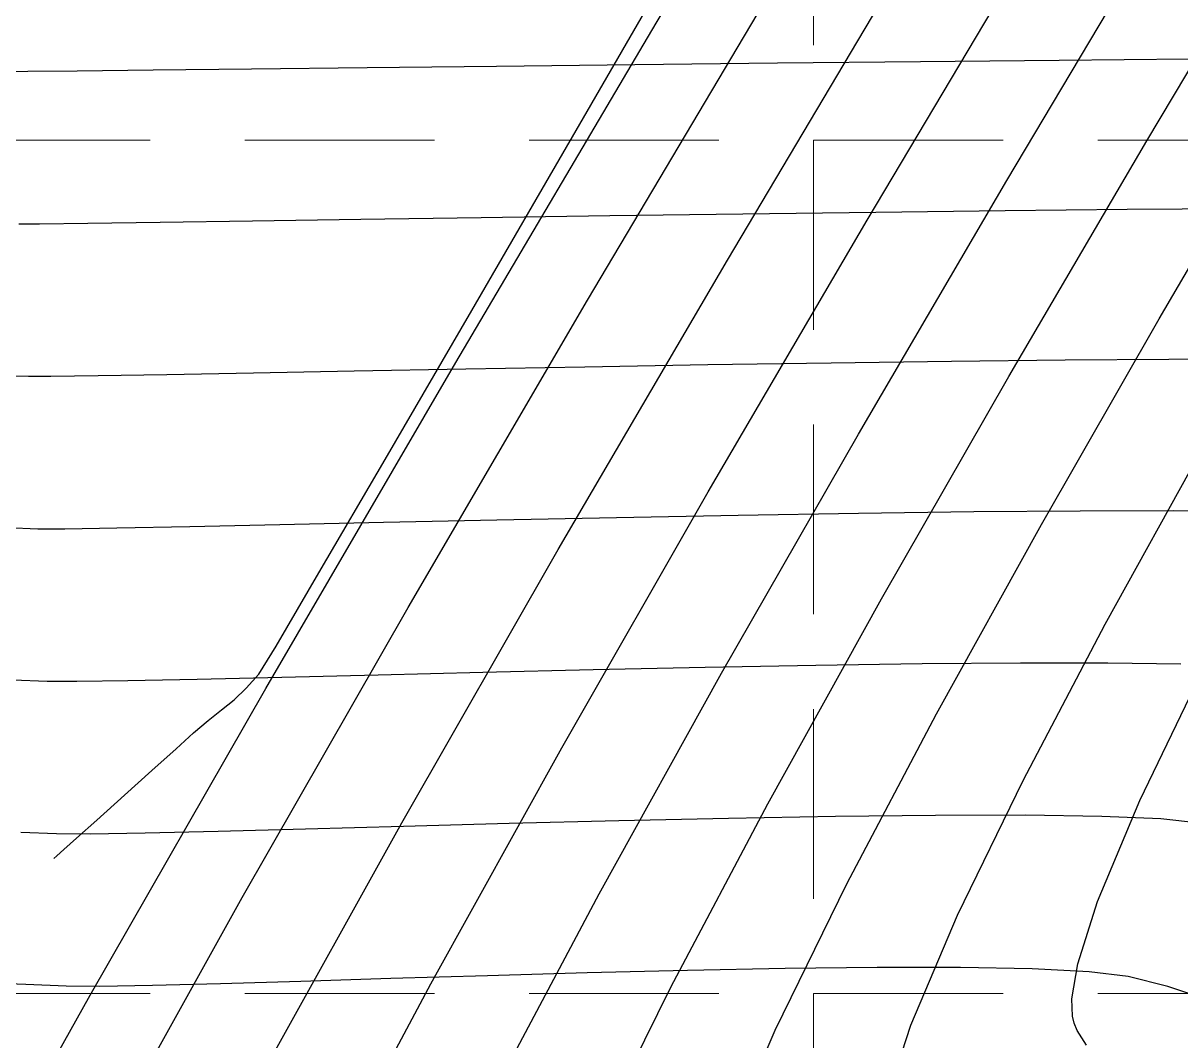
# Model space of a CAD drawing. Header units: inches. Extents: x 2547543 to 2548696, y 7125653 to 7126375.
# Drawn here: x 2547796.91 to 2547821.34, y 7125833.38 to 7125854.84 of the extents above; entities that cross this region are included whole.
import ezdxf

# ---------------------------------------------------------------- set-up
doc = ezdxf.new("R2010")
doc.units = ezdxf.units.IN
doc.header["$MEASUREMENT"] = 0
doc.linetypes.add('HIDDEN', pattern=[0.375, 0.25, -0.125])
for name, color, linetype in [('CONT-MJR', 6, 'Continuous'), ('CONT-MNR', 14, 'Continuous'), ('GRID', 254, 'HIDDEN'), ('V-TOPO-MAJR-E', 6, 'Continuous'), ('V-TOPO-MINR-E', 14, 'Continuous')]:
    doc.layers.add(name, color=color, linetype=linetype)

msp = doc.modelspace()

# ---------------------------------------------------------------- linework, layer by layer
at = {"layer": 'CONT-MJR', "color": 35, "extrusion": (0.8588902671306773, -0.5121596518940102, 0), "elevation": -1461285.897293249}
msp.add_lwpolyline([(7425212.984666605, 580), (7425221.501398508, 580)], dxfattribs=at)
at = {"layer": 'CONT-MJR', "color": 35}
for points, elevation in [([(2547820.614763337, 7125852.357143493), (2547823.691317408, 7125857.512633505)], 575), ([(2547806.037024791, 7125847.682896717), (2547810.262785244, 7125854.840377811)], 580), ([(2547817.703809039, 7125847.390985831), (2547820.614763337, 7125852.357143493)], 575), ([(2547802.029770366, 7125840.809328688), (2547806.037024791, 7125847.682896717)], 580), ([(2547815.019108614, 7125842.702162235), (2547817.703809039, 7125847.390985831)], 575), ([(2547808.929071553, 7125831.179712984), (2547810.571085773, 7125834.508524098)], 575)]:
    msp.add_lwpolyline(points, dxfattribs=dict(at, elevation=elevation))
at = {"layer": 'CONT-MJR', "color": 35, "extrusion": (0.874512989154469, -0.4850020946347714, 0), "elevation": -1227951.30841326}
msp.add_lwpolyline([(7467332.678841447, 575.0000000000009), (7467337.622722061, 575.0000000000009)], dxfattribs=at)
at = {"layer": 'CONT-MJR', "color": 35, "extrusion": (0.8674817196715763, -0.4974690603802864, 0), "elevation": -1334713.645668312}
msp.add_lwpolyline([(7448981.870636784, 580.0000000000005), (7448989.321167199, 580.0000000000005)], dxfattribs=at)
at = {"layer": 'CONT-MJR', "color": 35, "extrusion": (0.8836625678624096, -0.4681244131198589, 0), "elevation": -1084372.265619435}
msp.add_lwpolyline([(7489525.548295077, 575), (7489529.927964944, 575)], dxfattribs=at)
at = {"layer": 'CONT-MJR', "color": 35, "extrusion": (0.8722264834257478, -0.489102199556242, 0), "elevation": -1263004.080301422}
msp.add_lwpolyline([(7461468.402645702, 580.0000000000009), (7461475.197181229, 580.0000000000009)], dxfattribs=at)
at = {"layer": 'CONT-MNR', "color": 35, "extrusion": (0.8590723056058805, -0.5118542504864022, 0), "elevation": -1458637.795124877}
msp.add_lwpolyline([(7425732.997495959, 576), (7425739.459984398, 576)], dxfattribs=at)
at = {"layer": 'CONT-MNR', "color": 35}
for points, elevation in [([(2547808.572604287, 7125852.578916127), (2547811.089551942, 7125856.923515553)], 581), ([(2547820.87545591, 7125848.602542557), (2547823.566613168, 7125853.188745474)], 574), ([(2547806.37144422, 7125848.784249419), (2547808.572604287, 7125852.578916127)], 581), ([(2547811.363837728, 7125844.958423007), (2547814.714337673, 7125850.684627905)], 577), ([(2547808.195296057, 7125843.738034743), (2547811.765547774, 7125849.844323127)], 578), ([(2547805.027599837, 7125842.515241916), (2547808.817591005, 7125849.001648836)], 579), ([(2547804.543977148, 7125845.639945934), (2547806.37144422, 7125848.784249419)], 581), ([(2547818.394506358, 7125844.270274092), (2547820.87545591, 7125848.602542557)], 574), ([(2547819.739727458, 7125842.163322421), (2547821.771172869, 7125845.834777427)], 573), ([(2547816.179920319, 7125840.272709126), (2547818.394506358, 7125844.270274092)], 574), ([(2547818.005707867, 7125838.869619365), (2547819.739727458, 7125842.163322421)], 573), ([(2547801.614860546, 7125840.813425562), (2547801.882788002, 7125841.113519827)], 581), ([(2547809.063781944, 7125836.481596674), (2547811.644839326, 7125841.130840924)], 576), ([(2547799.623237197, 7125839.082467296), (2547800.132625878, 7125839.540343776)], 581), ([(2547816.620765972, 7125836.027220687), (2547818.005707867, 7125838.869619365)], 573), ([(2547819.577976528, 7125836.321240291), (2547820.468107326, 7125838.446725024)], 572), ([(2547797.554983623, 7125837.223366964), (2547797.61782397, 7125837.279852548)], 581), ([(2547806.855284239, 7125832.323683238), (2547809.063781944, 7125836.481596674)], 576), ([(2547819.161472604, 7125835.005932771), (2547819.577976528, 7125836.321240291)], 572), ([(2547819.049942488, 7125833.898886075), (2547819.037367969, 7125834.266377235)], 572)]:
    msp.add_lwpolyline(points, dxfattribs=dict(at, elevation=elevation))
at = {"layer": 'CONT-MNR', "color": 35, "extrusion": (0.8593842354617192, -0.511330358809133, 0), "elevation": -1454111.987011894}
msp.add_lwpolyline([(7426618.754684794, 577.0000000000009), (7426625.676058089, 577.0000000000009)], dxfattribs=at)
at = {"layer": 'CONT-MNR', "color": 35, "extrusion": (0.8596631867790357, -0.5108612387888839, 0), "elevation": -1450060.497210567}
msp.add_lwpolyline([(7427409.060428344, 578.0000000000005), (7427416.440762137, 578.0000000000005)], dxfattribs=at)
at = {"layer": 'CONT-MNR', "color": 35, "extrusion": (0.8599144563839861, -0.5104381722616693, 0), "elevation": -1446407.705865177}
msp.add_lwpolyline([(7428119.446650546, 579), (7428127.286013555, 579)], dxfattribs=at)
at = {"layer": 'CONT-MNR', "color": 35, "extrusion": (0.8629247232141721, -0.5053324866518524, 0), "elevation": -1402349.416744513}
msp.add_lwpolyline([(7436562.292880749, 576), (7436568.488276256, 576)], dxfattribs=at)
at = {"layer": 'CONT-MNR', "color": 35, "extrusion": (0.8678408102390708, -0.4968423573766564, 0), "elevation": -1329324.783544642}
msp.add_lwpolyline([(7449956.484397551, 576), (7449962.29805181, 576)], dxfattribs=at)
at = {"layer": 'CONT-MNR', "color": 35, "extrusion": (0.8638331447445532, -0.5037780245710763, 0), "elevation": -1388966.428472138}
msp.add_lwpolyline([(7439066.817475757, 581.0000000000009), (7439069.588276781, 581.0000000000009)], dxfattribs=at)
at = {"layer": 'CONT-MNR', "color": 35, "extrusion": (0.8678606694199672, -0.4968076674870535, 0), "elevation": -1329029.136892504}
msp.add_lwpolyline([(7450006.572414476, 577.0000000000009), (7450012.796665123, 577.0000000000009)], dxfattribs=at)
at = {"layer": 'CONT-MNR', "color": 35, "extrusion": (0.8678755239756477, -0.4967817175420156, 0), "elevation": -1328808.518634902}
msp.add_lwpolyline([(7450043.264324634, 578), (7450049.899142288, 578)], dxfattribs=at)
at = {"layer": 'CONT-MNR', "color": 35, "extrusion": (0.8621447073070556, -0.5066621198219101, 0), "elevation": -1413819.84535601}
msp.add_lwpolyline([(7434381.595030203, 581.0000000000009), (7434383.383924254, 581.0000000000009)], dxfattribs=at)
at = {"layer": 'CONT-MNR', "color": 35, "extrusion": (0.8678864664582174, -0.4967626005836888, 0), "elevation": -1328646.556593287}
msp.add_lwpolyline([(7450069.487023794, 579.0000000000009), (7450076.532381736, 579.0000000000009)], dxfattribs=at)
at = {"layer": 'CONT-MNR', "color": 35, "extrusion": (0.8545574236527008, -0.5193569193532117, 0), "elevation": -1523611.875585302}
msp.add_lwpolyline([(7412658.960295087, 581), (7412659.651449118, 581)], dxfattribs=at)
at = {"layer": 'CONT-MNR', "color": 35, "extrusion": (0.9002401895369953, -0.4353936163316992, 0), "elevation": -808894.1895998917}
msp.add_lwpolyline([(7524270.921262914, 572), (7524273.807590424, 572)], dxfattribs=at)
at = {"layer": 'CONT-MNR', "color": 35, "extrusion": (0.6800318038414962, -0.7331826141992736, 0), "elevation": -3491956.467971338}
msp.add_lwpolyline([(6713801.877817878, 581), (6713802.230685726, 581)], dxfattribs=at)
at = {"layer": 'CONT-MNR', "color": 35, "extrusion": (-0.6314488369163683, 0.7754175432352338, 0), "elevation": 3916695.587930503}
msp.add_lwpolyline([(-6475213.271397324, 581), (-6475213.610398, 581)], dxfattribs=at)
at = {"layer": 'CONT-MNR', "color": 35, "extrusion": (-0.6482121088237233, 0.7614598229547646, 0), "elevation": 3774525.631338459}
msp.add_lwpolyline([(-6559103.409506481, 581.0000000000005), (-6559103.818263755, 581.0000000000005)], dxfattribs=at)
at = {"layer": 'CONT-MNR', "color": 35, "extrusion": (0.6214383007609103, -0.7834631059261135, 0), "elevation": -3999531.838228442}
msp.add_lwpolyline([(6424377.924390051, 581), (6424378.282261351, 581)], dxfattribs=at)
at = {"layer": 'CONT-MNR', "color": 35, "extrusion": (0.8842300299457407, -0.4670516611063006, 0), "elevation": -1075279.959079786}
msp.add_lwpolyline([(7490839.685664866, 574.0000000000009), (7490843.736751452, 574.0000000000009)], dxfattribs=at)
at = {"layer": 'CONT-MNR', "color": 35, "extrusion": (-0.6685021323152897, 0.7437102252153799, 0), "elevation": 3596349.908024153}
msp.add_lwpolyline([(-6658463.937695384, 581.0000000000009), (-6658464.433883026, 581.0000000000009)], dxfattribs=at)
at = {"layer": 'CONT-MNR', "color": 35, "extrusion": (0.8741148698751974, -0.4857192545731197, 0), "elevation": -1234080.38187806}
msp.add_lwpolyline([(7466316.159971017, 577.0000000000009), (7466321.851272673, 577.0000000000009)], dxfattribs=at)
at = {"layer": 'CONT-MNR', "color": 35, "extrusion": (-0.6685021330569465, 0.7437102245487234, 0), "elevation": 3596349.901384071}
msp.add_lwpolyline([(-6658462.47498929, 581), (-6658463.256352829, 581)], dxfattribs=at)
at = {"layer": 'CONT-MNR', "color": 35, "extrusion": (0.6685021329895989, -0.7437102246092604, 0), "elevation": -3596349.901987036}
msp.add_lwpolyline([(6658461.689172285, 581), (6658462.474663619, 581)], dxfattribs=at)
at = {"layer": 'CONT-MNR', "color": 35, "extrusion": (0.6685021322261242, -0.7437102252955283, 0), "elevation": -3596349.90882245}
msp.add_lwpolyline([(6658461.116145425, 581), (6658461.68548036, 581)], dxfattribs=at)
at = {"layer": 'CONT-MNR', "color": 35, "extrusion": (0.8739391176359779, -0.4860354088599395, 0), "elevation": -1236783.210450302}
msp.add_lwpolyline([(7465865.887548758, 578), (7465871.952414787, 578)], dxfattribs=at)
at = {"layer": 'CONT-MNR', "color": 35, "extrusion": (0.668502134791711, -0.7437102229893879, 0), "elevation": -3596349.885852672}
msp.add_lwpolyline([(6658460.767016251, 581), (6658461.128551802, 581)], dxfattribs=at)
at = {"layer": 'CONT-MNR', "color": 35, "extrusion": (0.6685021310514031, -0.7437102263514552, 0), "elevation": -3596349.919339766}
msp.add_lwpolyline([(6658460.550156524, 581), (6658460.748929295, 581)], dxfattribs=at)
at = {"layer": 'CONT-MNR', "color": 35, "extrusion": (0.8978379551151799, -0.4403260227996888, 0), "elevation": -850166.9588796394}
msp.add_lwpolyline([(7519712.138011145, 574), (7519715.574990828, 574)], dxfattribs=at)
at = {"layer": 'CONT-MNR', "color": 35, "extrusion": (0.873776311315543, -0.4863280351612517, 0), "elevation": -1239285.394755315}
msp.add_lwpolyline([(7465447.917833064, 579.0000000000005), (7465454.356177953, 579.0000000000005)], dxfattribs=at)
at = {"layer": 'CONT-MNR', "color": 35, "extrusion": (0.9204371075378586, -0.3908906894098921, 0), "elevation": -440317.9963474292}
msp.add_lwpolyline([(7554799.179194295, 573.0000000000009), (7554801.697065267, 573.0000000000009)], dxfattribs=at)
at = {"layer": 'CONT-MNR', "color": 35, "extrusion": (0.9862105040656385, -0.1654957451737037, 0), "elevation": 1333390.645212283}
msp.add_lwpolyline([(7449225.813889055, 572.0000000000009), (7449226.563785281, 572.0000000000009)], dxfattribs=at)
at = {"layer": 'CONT-MNR', "color": 35, "extrusion": (0.8826848577671379, -0.4699653624136651, 0), "elevation": -1099986.089982652}
msp.add_lwpolyline([(7487241.586613876, 577), (7487246.622853112, 577)], dxfattribs=at)
at = {"layer": 'CONT-MNR', "color": 35, "extrusion": (0.9703166813311987, 0.241837833951615, 0), "elevation": 4195487.560378202}
msp.add_lwpolyline([(6298156.31123629, 572), (6298156.460145741, 572)], dxfattribs=at)
at = {"layer": 'CONT-MNR', "color": 35, "extrusion": (0.9187011585724296, -0.3949533912218955, 0), "elevation": -473693.5997613566}
msp.add_lwpolyline([(7552776.153109476, 574.0000000000009), (7552778.883965023, 574.0000000000009)], dxfattribs=at)
at = {"layer": 'CONT-MNR', "color": 35, "extrusion": (0.9509450868592382, -0.3093597287597015, 0), "elevation": 218386.7781908638}
msp.add_lwpolyline([(7564466.609942182, 573.0000000000009), (7564468.110248971, 573.0000000000009)], dxfattribs=at)
at = {"layer": 'CONT-MNR', "color": 35, "extrusion": (0.9219504390763769, 0.3873078722242504, 0), "elevation": 5108854.434222009}
msp.add_lwpolyline([(5582875.002931722, 572.0000000000009), (5582875.169658012, 572.0000000000009)], dxfattribs=at)
at = {"layer": 'CONT-MNR', "color": 35, "extrusion": (0.8508250260183722, 0.5254491175183723, 0), "elevation": 5912011.272100644}
msp.add_lwpolyline([(4724087.868230211, 572), (4724088.234462239, 572)], dxfattribs=at)
at = {"layer": 'GRID', "color": 252, "linetype": 'HIDDEN', "lineweight": 0, "ltscale": 16}
for p, q in [((2547813.583313598, 7126356.376313465), (2547813.583313598, 7125726.296813901)), ((2547561.583313602, 7125852.376313472), (2548677.583313586, 7125852.376313472)), ((2547561.583313602, 7125834.376313472), (2548677.583313586, 7125834.376313472))]:
    msp.add_line(p, q, dxfattribs=at)
at = {"layer": 'V-TOPO-MAJR-E', "color": 35}
for points, elevation in [([(2547817.629358331, 7125850.882005066), (2547814.897879217, 7125850.849847443)], 565), ([(2547820.200127492, 7125850.908283013), (2547817.629358331, 7125850.882005066)], 565), ([(2547822.526949723, 7125850.926833441), (2547820.200127492, 7125850.908283013)], 565), ([(2547801.743128598, 7125850.665538719), (2547799.795366309, 7125850.636907752)], 565), ([(2547806.571551945, 7125850.73657496), (2547804.029602803, 7125850.699377069)], 565), ([(2547809.285739047, 7125850.775284547), (2547806.571551945, 7125850.73657496)], 565), ([(2547814.897879217, 7125850.849847443), (2547812.08892713, 7125850.81365799)], 565), ([(2547806.703083458, 7125834.752063081), (2547804.667747673, 7125834.690688768)], 570), ([(2547812.987908844, 7125834.90330656), (2547810.927033727, 7125834.863483837)], 570), ([(2547816.688110628, 7125834.925617393), (2547814.929557705, 7125834.925721698)], 570), ([(2547818.199697928, 7125834.897881783), (2547816.688110628, 7125834.925617393)], 570), ([(2547819.400449923, 7125834.837403006), (2547818.199697928, 7125834.897881783)], 570), ([(2547799.63473391, 7125834.545252417), (2547798.527626131, 7125834.526708698)], 570), ([(2547801.069703215, 7125834.582171576), (2547799.63473391, 7125834.545252417)], 570), ([(2547804.667747673, 7125834.690688768), (2547802.768664364, 7125834.632354313)], 570), ([(2547822.206885878, 7125834.147769006), (2547821.063446048, 7125834.522798338)], 570)]:
    msp.add_lwpolyline(points, dxfattribs=dict(at, elevation=elevation))
at = {"layer": 'V-TOPO-MAJR-E', "color": 35, "extrusion": (0.0141390702925884, -0.9999000383494648, 0), "elevation": -7089114.804718494}
msp.add_lwpolyline([(2648298.016143256, 565), (2648296.490177321, 565)], dxfattribs=at)
at = {"layer": 'V-TOPO-MAJR-E', "color": 35, "extrusion": (0.01479773758715774, -0.9998905074868456, 0), "elevation": -7087368.736622068}
msp.add_lwpolyline([(2652971.532871223, 565), (2652969.246146639, 565)], dxfattribs=at)
at = {"layer": 'V-TOPO-MAJR-E', "color": 35, "extrusion": (0.01368793182571932, -0.9999063158728095, 0), "elevation": -7090308.956366048}
msp.add_lwpolyline([(2645111.559512931, 565.0000000000009), (2645108.756062209, 565.0000000000009)], dxfattribs=at)
at = {"layer": 'V-TOPO-MAJR-E', "color": 35, "extrusion": (0.004446363420562927, -0.9999901148773085, 0), "elevation": -7114451.730261226}
msp.add_lwpolyline([(2579456.185097051, 565.0000000000009), (2579455.752888103, 565.0000000000009)], dxfattribs=at)
at = {"layer": 'V-TOPO-MAJR-E', "color": 35, "extrusion": (0.01241559052139575, -0.9999229235856157, 0), "elevation": -7093668.960271259}
msp.add_lwpolyline([(2636073.53775432, 565), (2636072.517048123, 565)], dxfattribs=at)
at = {"layer": 'V-TOPO-MAJR-E', "color": 35, "extrusion": (0.02812465171242861, -0.9996044237427396, 0), "elevation": -7051359.764867195}
msp.add_lwpolyline([(2747212.580358396, 570.0000000000005), (2747210.471805724, 570.0000000000005)], dxfattribs=at)
at = {"layer": 'V-TOPO-MAJR-E', "color": 35, "extrusion": (0.02462048378919319, -0.999696869945078, 0), "elevation": -7060946.471143343}
msp.add_lwpolyline([(2722480.110708355, 570.0000000000009), (2722477.993834979, 570.0000000000009)], dxfattribs=at)
at = {"layer": 'V-TOPO-MAJR-E', "color": 35, "extrusion": (0.01154361415051983, -0.9999333702664113, 0), "elevation": -7095949.140765254}
msp.add_lwpolyline([(2629903.058210545, 570), (2629901.116432303, 570)], dxfattribs=at)
at = {"layer": 'V-TOPO-MAJR-E', "color": 35, "extrusion": (-0.1182068113257338, -0.9929889978021924, 0), "elevation": -7377045.20085779}
msp.add_lwpolyline([(1687635.250749828, 570), (1687634.418870514, 570)], dxfattribs=at)
at = {"layer": 'V-TOPO-MAJR-E', "color": 35, "extrusion": (-0.04261258096038471, -0.9990916714415624, 0), "elevation": -7227930.169828499}
msp.add_lwpolyline([(2241832.523227867, 570.0000000000009), (2241831.411982374, 570.0000000000009)], dxfattribs=at)
at = {"layer": 'V-TOPO-MAJR-E', "color": 35, "extrusion": (-0.03866443520067143, -0.9992522511611437, 0), "elevation": -7219015.360571493}
msp.add_lwpolyline([(2270376.331894035, 570.0000000000009), (2270375.481270029, 570.0000000000009)], dxfattribs=at)
at = {"layer": 'V-TOPO-MAJR-E', "color": 35, "extrusion": (-0.006910292577021046, -0.9999761236432098, 0), "elevation": -7143270.420994308}
msp.add_lwpolyline([(2498496.09404446, 570), (2498495.378650809, 570)], dxfattribs=at)
at = {"layer": 'V-TOPO-MAJR-E', "color": 35, "extrusion": (0.02952443015549243, -0.9995640589897146, 0), "elevation": -7047505.763912156}
msp.add_lwpolyline([(2757078.283853919, 570), (2757076.5841518, 570)], dxfattribs=at)
at = {"layer": 'V-TOPO-MAJR-E', "color": 35, "extrusion": (-0.2501860263945693, -0.9681977856806407, 0), "elevation": -7536646.433927968}
msp.add_lwpolyline([(684010.4879348013, 570), (684009.6234945685, 570)], dxfattribs=at)
at = {"layer": 'V-TOPO-MINR-E', "color": 35, "extrusion": (0.01013162622496182, -0.9999486737578273, 0), "elevation": -7099674.765299036}
msp.add_lwpolyline([(2619884.484224078, 564), (2619881.558322884, 564)], dxfattribs=at)
at = {"layer": 'V-TOPO-MINR-E', "color": 35}
for points, elevation in [([(2547821.507437324, 7125854.082197491), (2547818.764357772, 7125854.056019423)], 564), ([(2547797.006231893, 7125853.817861668), (2547796.617614944, 7125853.814554646)], 564), ([(2547798.048412828, 7125853.829208968), (2547797.006231893, 7125853.817861668)], 564), ([(2547801.721806453, 7125853.870910471), (2547799.651242698, 7125853.847318064)], 564), ([(2547804.167189043, 7125853.898707708), (2547801.721806453, 7125853.870910471)], 564), ([(2547806.894475419, 7125853.92943129), (2547804.167189043, 7125853.898707708)], 564), ([(2547812.823099324, 7125853.994543563), (2547809.810750529, 7125853.961802737)], 564), ([(2547815.838606756, 7125854.026375285), (2547812.823099324, 7125853.994543563)], 564), ([(2547816.494358889, 7125847.707990708), (2547813.957151679, 7125847.673319601)], 566), ([(2547818.89281766, 7125847.734368533), (2547816.494358889, 7125847.707990708)], 566), ([(2547822.97925426, 7125847.752575528), (2547821.078969085, 7125847.750035875)], 566), ([(2547803.892016563, 7125847.50004643), (2547801.764450744, 7125847.460166967)], 566), ([(2547813.957151679, 7125847.673319601), (2547811.354754935, 7125847.632772418)], 566), ([(2547797.015826482, 7125847.386920523), (2547796.489625407, 7125847.406675895)], 566), ([(2547797.491618884, 7125847.387457016), (2547797.015826482, 7125847.386920523)], 566), ([(2547798.490692998, 7125847.401455056), (2547797.491618884, 7125847.387457016)], 566), ([(2547819.207365145, 7125844.551959522), (2547816.964266416, 7125844.532984302)], 567), ([(2547821.184123867, 7125844.554304024), (2547819.207365145, 7125844.551959522)], 567), ([(2547822.815768247, 7125844.53663344), (2547821.184123867, 7125844.554304024)], 567), ([(2547804.510774361, 7125844.307100301), (2547802.323896607, 7125844.25941249)], 567), ([(2547811.994146274, 7125844.458679181), (2547809.424673529, 7125844.410118013)], 567), ([(2547814.533602015, 7125844.500762734), (2547811.994146274, 7125844.458679181)], 567), ([(2547797.214932252, 7125844.173103461), (2547796.574753839, 7125844.197004902)], 567), ([(2547797.788842673, 7125844.172245652), (2547797.214932252, 7125844.173103461)], 567), ([(2547800.422099185, 7125844.218784533), (2547798.884156429, 7125844.188600798)], 567), ([(2547817.953376615, 7125841.345401662), (2547815.876769327, 7125841.327466974)], 568), ([(2547819.795808036, 7125841.345131472), (2547817.953376615, 7125841.345401662)], 568), ([(2547821.335049887, 7125841.322963515), (2547819.795808036, 7125841.345131472)], 568), ([(2547806.608855522, 7125841.147537121), (2547804.396574415, 7125841.093971307)], 568), ([(2547808.932029268, 7125841.201362478), (2547806.608855522, 7125841.147537121)], 568), ([(2547813.634999872, 7125841.295020291), (2547811.297081952, 7125841.251754496)], 568), ([(2547815.876769327, 7125841.327466974), (2547813.634999872, 7125841.295020291)], 568), ([(2547799.115223945, 7125840.971759992), (2547798.03665041, 7125840.956161211)], 568), ([(2547800.580744925, 7125841.002389858), (2547799.115223945, 7125840.971759992)], 568), ([(2547802.364199649, 7125841.044357925), (2547800.580744925, 7125841.002389858)], 568), ([(2547814.045857517, 7125838.110821772), (2547811.793307856, 7125838.070870203)], 569), ([(2547816.158342252, 7125838.13444342), (2547814.045857517, 7125838.110821772)], 569), ([(2547819.667031257, 7125838.11329399), (2547818.056740639, 7125838.136884407)], 569), ([(2547820.915192685, 7125838.058821429), (2547819.667031257, 7125838.11329399)], 569), ([(2547821.727203502, 7125837.968615986), (2547820.915192685, 7125838.058821429)], 569), ([(2547797.613143791, 7125837.745469338), (2547796.858027634, 7125837.773550494)], 569), ([(2547798.321441692, 7125837.74143362), (2547797.613143791, 7125837.745469338)], 569), ([(2547801.020335407, 7125837.795939451), (2547799.481846038, 7125837.759873904)], 569), ([(2547802.862888378, 7125837.84477952), (2547801.020335407, 7125837.795939451)], 569), ([(2547804.93548353, 7125837.90154337), (2547802.862888378, 7125837.84477952)], 569)]:
    msp.add_lwpolyline(points, dxfattribs=dict(at, elevation=elevation))
at = {"layer": 'V-TOPO-MINR-E', "color": 35, "extrusion": (0.01129748132235826, -0.99993618142148, 0), "elevation": -7096615.366481764}
msp.add_lwpolyline([(2628141.255036532, 564), (2628139.652104367, 564)], dxfattribs=at)
at = {"layer": 'V-TOPO-MINR-E', "color": 35, "extrusion": (0.01109958803841989, -0.9999383976752655, 0), "elevation": -7097135.353333398}
msp.add_lwpolyline([(2626746.903141158, 564), (2626743.986686387, 564)], dxfattribs=at)
at = {"layer": 'V-TOPO-MINR-E', "color": 35, "extrusion": (0.007166447457043726, -0.9999743206857092, 0), "elevation": -7107405.937259534}
msp.add_lwpolyline([(2598822.666158367, 566.0000000000009), (2598820.479950801, 566.0000000000009)], dxfattribs=at)
at = {"layer": 'V-TOPO-MINR-E', "color": 35, "extrusion": (0.01844631212318356, -0.9998298523094087, 0), "elevation": -7077637.46710306}
msp.add_lwpolyline([(2678813.868256872, 566.0000000000005), (2678812.042985483, 566.0000000000005)], dxfattribs=at)
at = {"layer": 'V-TOPO-MINR-E', "color": 35, "extrusion": (0.01852859229732537, -0.9998283308985996, 0), "elevation": -7077416.992640667}
msp.add_lwpolyline([(2679400.792929687, 566), (2679398.435913152, 566)], dxfattribs=at)
at = {"layer": 'V-TOPO-MINR-E', "color": 35, "extrusion": (0.01792942369870083, -0.9998392549634328, 0), "elevation": -7079021.401360783}
msp.add_lwpolyline([(2675161.553746514, 566), (2675159.041243548, 566)], dxfattribs=at)
at = {"layer": 'V-TOPO-MINR-E', "color": 35, "extrusion": (0.01696193669664295, -0.9998561360033248, 0), "elevation": -7081606.664937929}
msp.add_lwpolyline([(2668312.992887675, 566), (2668310.398487063, 566)], dxfattribs=at)
at = {"layer": 'V-TOPO-MINR-E', "color": 35, "extrusion": (0.01728237020094924, -0.9998506486872114, 0), "elevation": -7080751.150077341}
msp.add_lwpolyline([(2670570.955444445, 566.0000000000009), (2670569.506431111, 566.0000000000009)], dxfattribs=at)
at = {"layer": 'V-TOPO-MINR-E', "color": 35, "extrusion": (0.01325511574942573, -0.9999121470941682, 0), "elevation": -7091446.898065872}
msp.add_lwpolyline([(2642047.025239698, 567), (2642044.594361737, 567)], dxfattribs=at)
at = {"layer": 'V-TOPO-MINR-E', "color": 35, "extrusion": (0.0214573874957084, -0.9997697637565658, 0), "elevation": -7069534.450824743}
msp.add_lwpolyline([(2700122.310101213, 567.0000000000009), (2700119.916366337, 567.0000000000009)], dxfattribs=at)
at = {"layer": 'V-TOPO-MINR-E', "color": 35, "extrusion": (0.02048766509851888, -0.9997901057616099, 0), "elevation": -7072150.070205106}
msp.add_lwpolyline([(2693266.567973425, 567), (2693264.046728815, 567)], dxfattribs=at)
at = {"layer": 'V-TOPO-MINR-E', "color": 35, "extrusion": (0.01493026327489076, -0.9998885374073164, 0), "elevation": -7087010.615420549}
msp.add_lwpolyline([(2653905.629678825, 567), (2653904.534242969, 567)], dxfattribs=at)
at = {"layer": 'V-TOPO-MINR-E', "color": 35, "extrusion": (0.02135805228506432, -0.9997718907843872, 0), "elevation": -7069802.693422108}
msp.add_lwpolyline([(2699415.300974725, 567.0000000000009), (2699413.398743386, 567.0000000000009)], dxfattribs=at)
at = {"layer": 'V-TOPO-MINR-E', "color": 35, "extrusion": (0.02130209794082609, -0.9997730845663527, 0), "elevation": -7069950.56261157}
msp.add_lwpolyline([(2699028.527632275, 568), (2699026.162042804, 568)], dxfattribs=at)
at = {"layer": 'V-TOPO-MINR-E', "color": 35, "extrusion": (-0.03717062155153108, -0.9993089336603935, 0), "elevation": -7215619.743925228}
msp.add_lwpolyline([(2281164.77947101, 568.0000000000005), (2281164.05395269, 568.0000000000005)], dxfattribs=at)
at = {"layer": 'V-TOPO-MINR-E', "color": 35, "extrusion": (-0.005019414260539487, -0.9999874026608941, 0), "elevation": -7138539.643324413}
msp.add_lwpolyline([(2511998.393460878, 568.0000000000009), (2511997.770840645, 568.0000000000009)], dxfattribs=at)
at = {"layer": 'V-TOPO-MINR-E', "color": 35, "extrusion": (0.02440426205851203, -0.9997021716458255, 0), "elevation": -7061541.530278354}
msp.add_lwpolyline([(2720946.481628815, 568.0000000000009), (2720944.44864857, 568.0000000000009)], dxfattribs=at)
at = {"layer": 'V-TOPO-MINR-E', "color": 35, "extrusion": (0.02683967841948863, -0.9996397509414772, 0), "elevation": -7054888.560004189}
msp.add_lwpolyline([(2738144.518320107, 569), (2738142.288901051, 569)], dxfattribs=at)
at = {"layer": 'V-TOPO-MINR-E', "color": 35, "extrusion": (0.0251192280928255, -0.9996844624080243, 0), "elevation": -7059590.542337569}
msp.add_lwpolyline([(2726001.095611052, 569), (2725998.784266489, 569)], dxfattribs=at)
at = {"layer": 'V-TOPO-MINR-E', "color": 35, "extrusion": (0.02217642283271055, -0.999754072895102, 0), "elevation": -7067584.282516902}
msp.add_lwpolyline([(2705210.815426746, 569), (2705208.496263236, 569)], dxfattribs=at)
at = {"layer": 'V-TOPO-MINR-E', "color": 35, "extrusion": (0.001285812900695632, -0.9999991733422505, 0), "elevation": -7122556.228929107}
msp.add_lwpolyline([(2556978.445171773, 569), (2556976.546771816, 569)], dxfattribs=at)
at = {"layer": 'V-TOPO-MINR-E', "color": 35, "extrusion": (0.01588925098926359, -0.9998737578829641, 0), "elevation": -7084455.553592078}
msp.add_lwpolyline([(2660702.066921075, 569), (2660700.906370219, 569)], dxfattribs=at)

doc.saveas('drawing.dxf')
